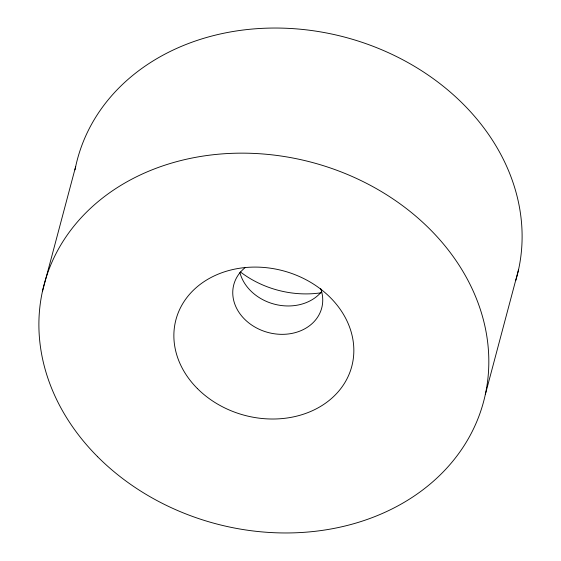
<?xml version="1.0" encoding="UTF-8"?>
<svg xmlns="http://www.w3.org/2000/svg" width="561" height="561" viewBox="0 0 561 561"><rect width="100%" height="100%" fill="white"/><g stroke="black" fill="none" stroke-linecap="round" stroke-linejoin="round"><path stroke-width="0.84" d="M42.405 291.559L75.693 166.449M485.307 394.551L518.595 269.441M74.992 169.871A227.415 186.967 14.9 0 1 341.404 36.276A227.415 186.967 14.9 0 1 515.783 280.451M321.39 292.744A90.966 74.788 14.9 0 1 240.403 271.952M321.719 291.496A45.483 37.391 14.9 0 1 275.907 304.546A45.483 37.391 14.9 0 1 239.877 272.464M320.689 288.613A45.483 37.391 14.9 0 1 298.136 331.74A45.483 37.391 14.9 0 1 241.588 315.885A45.483 37.391 14.9 0 1 245.318 267.492M97.621 456.724A227.415 186.967 14.9 0 0 478.245 417.973A227.415 186.967 14.9 0 0 215.697 154.471A227.415 186.967 14.9 0 0 97.621 456.724M197.36 388.521A90.966 74.788 14.9 0 0 349.608 373.023A90.966 74.788 14.9 0 0 244.589 267.618A90.966 74.788 14.9 0 0 197.36 388.521"/></g></svg>
